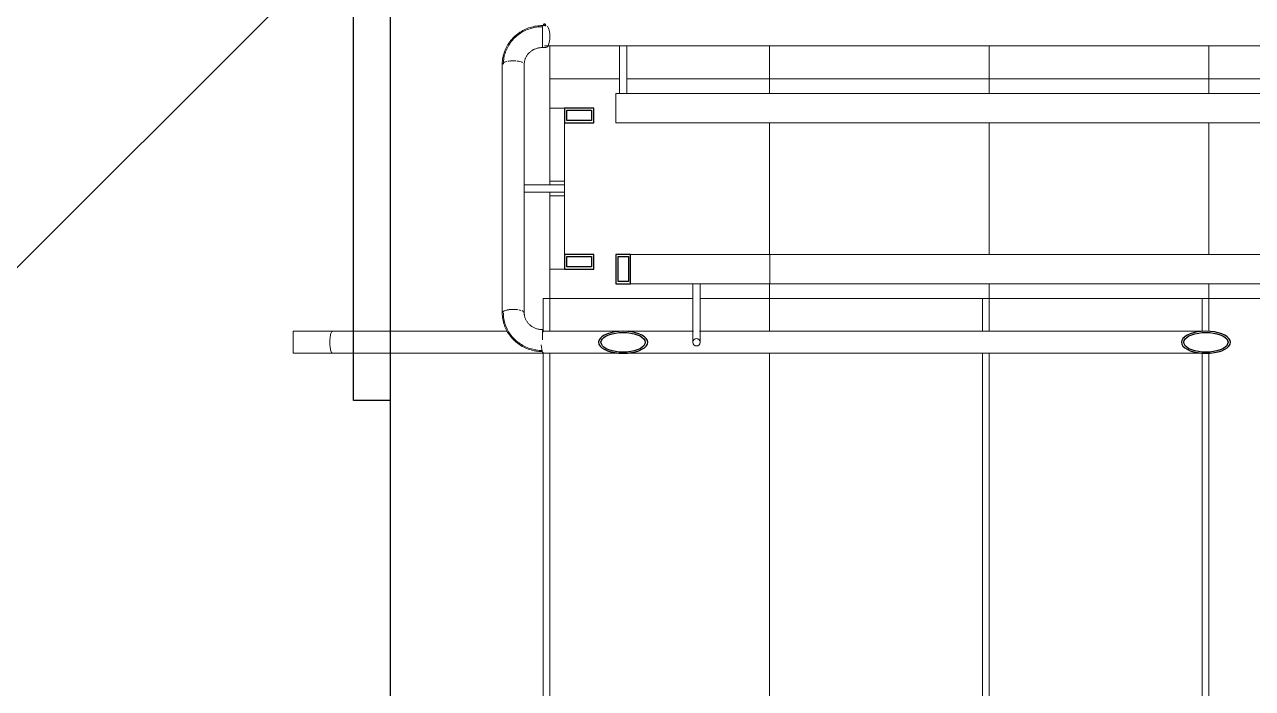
# Model space of a CAD drawing. Header units: millimetres. Extents: x -17017 to 628417, y -109036 to 199237.
# Drawn here: x 9413 to 11089, y -59298 to -58391 of the extents above; entities that cross this region are included whole.
import ezdxf

# ---------------------------------------------------------------- set-up
doc = ezdxf.new("R2010")
doc.units = ezdxf.units.MM
for name, color, linetype, lineweight in [('0-1', 7, 'Continuous', 5), ('0-2', 7, 'Continuous', 9), ('Контуры', 7, 'Continuous', 9), ('Линии подступенков', 7, 'Continuous', 9), ('Линии свеса', 7, 'Continuous', 9), ('Ограждение', 7, 'Continuous', 9), ('Ограждение-1', 7, 'Continuous', 25), ('Стены', 7, 'Continuous', 9), ('стяжа', 7, 'Continuous', 30)]:
    doc.layers.add(name, color=color, linetype=linetype, lineweight=lineweight)
doc.layers.get('0-2').off()

# ---------------------------------------------------------------- blocks, each defined once
blk = doc.blocks.new('О_Элемент ограждения_Обод_Труба_ГОСТ 8645-68 - О_Элемент ограждения_Обод_Труба_ГОСТ 8645-68-32499150-АИ2_02_План отделки стен 2-го этажа _Часть 2_')
at = {"layer": 'Ограждение-1'}
for p, q in [((0, 20), (-20, 20)), ((-20, 20), (-20, -20)), ((-17, 17), (-3, 17)), ((-17, -17), (-17, 17)), ((-3, 17), (-3, -17)), ((0, -20), (0, 20)), ((-20, -20), (0, -20)), ((-3, -17), (-17, -17))]:
    blk.add_line(p, q, dxfattribs=at)
blk = doc.blocks.new('О_Элемент ограждения_Маршевый с подрезкой_Труба_ГОСТ 8645-68 - О_Элемент ограждения_Маршевый с подрезкой_Труба_ГОСТ 8645-68-32499153-АИ2_02_План отделки стен 2-го этажа _Часть 2_')
at = {"layer": 'Ограждение'}
for p, q in [((-210, 20), (-1105.2, 20)), ((-210, -20), (-210, 20)), ((-210, 20), (-114.8, 20)), ((-105.2, 20), (-20, 20)), ((-210, -20), (-2570, -20)), ((-20, -20), (-210, -20))]:
    blk.add_line(p, q, dxfattribs=at)
blk = doc.blocks.new('О_Кронштейн_Форма Г_Круг_ГОСТ 2590-2006 - О_Кронштейн_Форма Г_Круг_ГОСТ 2590-2006-32499148-АИ2_02_План отделки стен 2-го этажа _Часть 2_')
at = {"layer": 'Ограждение'}
for p, q in [((20395.4, 47415), (20395.4, 47470)), ((20395.4, 47470), (20400.4, 47470)), ((20400.4, 47470), (20405.4, 47470)), ((20405.4, 47470), (20405.4, 47415))]:
    blk.add_line(p, q, dxfattribs=at)
at = {"layer": 'Ограждение', "flags": 128}
for points in [[(20395.4, 47390), (20395.4, 47390), (20395.4, 47390.1), (20395.4, 47390.2), (20395.4, 47390.3), (20395.4, 47390.5), (20395.4, 47390.7), (20395.4, 47391), (20395.4, 47391.3), (20395.4, 47391.6), (20395.4, 47392), (20395.4, 47392.4), (20395.4, 47392.8), (20395.4, 47393.3), (20395.4, 47393.8), (20395.4, 47394.4), (20395.4, 47394.9), (20395.4, 47395.6), (20395.4, 47396.2), (20395.4, 47396.9), (20395.4, 47397.6), (20395.4, 47398.3), (20395.4, 47399.1), (20395.4, 47399.9), (20395.4, 47400.7), (20395.4, 47401.5), (20395.4, 47402.3), (20395.4, 47403.2), (20395.4, 47404.1), (20395.4, 47405), (20395.4, 47405.9), (20395.4, 47406.9), (20395.4, 47407.8), (20395.4, 47408.8), (20395.4, 47409.8), (20395.4, 47410.8), (20395.4, 47411.7), (20395.4, 47412.7), (20395.4, 47413.7), (20395.4, 47414.7), (20395.4, 47415)], [(20405.4, 47415), (20405.4, 47414), (20405.4, 47413), (20405.4, 47412), (20405.4, 47411), (20405.4, 47410), (20405.4, 47409.1), (20405.4, 47408.1), (20405.4, 47407.1), (20405.4, 47406.2), (20405.4, 47405.3), (20405.4, 47404.4), (20405.4, 47403.5), (20405.4, 47402.6), (20405.4, 47401.7), (20405.4, 47400.9), (20405.4, 47400.1), (20405.4, 47399.3), (20405.4, 47398.5), (20405.4, 47397.8), (20405.4, 47397.1), (20405.4, 47396.4), (20405.4, 47395.7), (20405.4, 47395.1), (20405.4, 47394.5), (20405.4, 47394), (20405.4, 47393.4), (20405.4, 47393), (20405.4, 47392.5), (20405.4, 47392.1), (20405.4, 47391.7), (20405.4, 47391.4), (20405.4, 47391), (20405.4, 47390.8), (20405.4, 47390.6), (20405.4, 47390.4), (20405.4, 47390.2), (20405.4, 47390.1), (20405.4, 47390), (20405.4, 47390)]]:
    blk.add_lwpolyline(points, dxfattribs=at)
at = {"layer": 'Ограждение'}
for start, end in [(90, 270), (270, 90)]:
    blk.add_arc((20400.4, 47390), 5, start, end, dxfattribs=at)
blk = doc.blocks.new('О_Элемент поручня_Маршевый_Труба_ГОСТ 8732-78 - О_Элемент поручня_Маршевый_Труба_ГОСТ 8732-78-32499151-АИ2_02_План отделки стен 2-го этажа _Часть 2_')
at = {"layer": 'Ограждение'}
for p, q in [((-9.9, 30), (-118.2, 30)), ((-118.2, 0), (-9.9, 0))]:
    blk.add_line(p, q, dxfattribs=at)
at = {"layer": 'Ограждение', "flags": 128}
for points in [[(-9.9, 30), (-9.1, 29.6), (-8.3, 28.5), (-7.7, 26.7), (-7.1, 24.4), (-6.7, 21.5), (-6.4, 18.3)], [(-8.3, 1.5), (-9.1, 0.4), (-9.9, 0)]]:
    blk.add_lwpolyline(points, dxfattribs=at)
at = {"layer": 'Ограждение-1', "flags": 128}
for points in [[(-84.7, 15), (-85.2, 17.6), (-86.7, 20.1), (-89.2, 22.5), (-92.5, 24.6), (-96.7, 26.5), (-101.5, 28), (-106.8, 29.1), (-112.4, 29.8), (-118.2, 30), (-124.1, 29.8), (-129.7, 29.1), (-135, 28), (-139.8, 26.5), (-143.9, 24.6), (-147.3, 22.5), (-149.7, 20.1), (-151.3, 17.6), (-151.8, 15)], [(-148.4, 15), (-148, 17.3), (-146.6, 19.6), (-144.4, 21.8), (-141.4, 23.7), (-137.6, 25.3), (-133.3, 26.7), (-128.6, 27.7), (-123.5, 28.3), (-118.2, 28.5), (-113, 28.3), (-107.9, 27.7), (-103.1, 26.7), (-98.8, 25.3), (-95.1, 23.7), (-92.1, 21.8), (-89.9, 19.6), (-88.5, 17.3), (-88, 15)], [(-151.8, 15), (-151.3, 12.4), (-149.7, 9.9), (-147.3, 7.5), (-143.9, 5.4), (-139.8, 3.5), (-135, 2), (-129.7, 0.9), (-124.1, 0.2), (-118.2, 0), (-112.4, 0.2), (-106.8, 0.9), (-101.5, 2), (-96.7, 3.5), (-92.5, 5.4), (-89.2, 7.5), (-86.7, 9.9), (-85.2, 12.4), (-84.7, 15)], [(-88, 15), (-88.5, 12.7), (-89.9, 10.4), (-92.1, 8.3), (-95.1, 6.3), (-98.8, 4.7), (-103.1, 3.3), (-107.9, 2.3), (-113, 1.7), (-118.2, 1.5), (-123.5, 1.7), (-128.6, 2.3), (-133.3, 3.3), (-137.6, 4.7), (-141.4, 6.3), (-144.4, 8.3), (-146.6, 10.4), (-148, 12.7), (-148.4, 15)]]:
    blk.add_lwpolyline(points, dxfattribs=at)
blk = doc.blocks.new('О_Элемент поручня_Маршевый_Труба_ГОСТ 8732-78 - О_Элемент поручня_Маршевый_Труба_ГОСТ 8732-78-32499152-АИ2_02_План отделки стен 2-го этажа _Часть 2_')
at = {"layer": 'Ограждение'}
for p, q in [((-118.2, 30), (-913.9, 30)), ((-913.9, 0), (-222.5, 0)), ((-214.3, 0), (-118.2, 0))]:
    blk.add_line(p, q, dxfattribs=at)
at = {"layer": 'Ограждение-1', "flags": 128}
for points in [[(-880.4, 15), (-880.9, 17.6), (-882.4, 20.1), (-884.9, 22.5), (-888.2, 24.6), (-892.3, 26.5), (-897.1, 28), (-902.4, 29.1), (-908.1, 29.8), (-913.9, 30), (-919.7, 29.8), (-925.4, 29.1), (-930.7, 28), (-935.5, 26.5), (-939.6, 24.6), (-943, 22.5), (-945.4, 20.1), (-946.9, 17.6), (-947.4, 15)], [(-944.1, 15), (-943.6, 17.3), (-942.3, 19.6), (-940, 21.8), (-937, 23.7), (-933.3, 25.3), (-929, 26.7), (-924.2, 27.7), (-919.1, 28.3), (-913.9, 28.5), (-908.7, 28.3), (-903.6, 27.7), (-898.8, 26.7), (-894.5, 25.3), (-890.8, 23.7), (-887.8, 21.8), (-885.5, 19.6), (-884.2, 17.3), (-883.7, 15)], [(-947.4, 15), (-946.9, 12.4), (-945.4, 9.9), (-943, 7.5), (-939.6, 5.4), (-935.5, 3.5), (-930.7, 2), (-925.4, 0.9), (-919.7, 0.2), (-913.9, 0), (-908.1, 0.2), (-902.4, 0.9), (-897.1, 2), (-892.3, 3.5), (-888.2, 5.4), (-884.9, 7.5), (-882.4, 9.9), (-880.9, 12.4), (-880.4, 15)], [(-883.7, 15), (-884.2, 12.7), (-885.5, 10.4), (-887.8, 8.3), (-890.8, 6.3), (-894.5, 4.7), (-898.8, 3.3), (-903.6, 2.3), (-908.7, 1.7), (-913.9, 1.5), (-919.1, 1.7), (-924.2, 2.3), (-929, 3.3), (-933.3, 4.7), (-937, 6.3), (-940, 8.3), (-942.3, 10.4), (-943.6, 12.7), (-944.1, 15)]]:
    blk.add_lwpolyline(points, dxfattribs=at)
blk = doc.blocks.new('О_Элемент ограждения_Обод_Труба_ГОСТ 8645-68 - О_Элемент ограждения_Обод_Труба_ГОСТ 8645-68-V82-АИ2_02_План отделки стен 2-го этажа _Часть 2_')
at = {"layer": 'Ограждение'}
for p, q in [((-3720, -20), (-3720, 20)), ((-3720, 20), (0, 20)), ((0, -20), (-3720, -20))]:
    blk.add_line(p, q, dxfattribs=at)
blk = doc.blocks.new('О_Элемент поручня_Маршевый_Труба_ГОСТ 8732-78 - О_Элемент поручня_Маршевый_Труба_ГОСТ 8732-78-V84-АИ2_02_План отделки стен 2-го этажа _Часть 2_')
at = {"layer": 'Ограждение'}
blk.add_line((-3926, 0), (-9.9, 0), dxfattribs=at)
at = {"layer": 'Ограждение', "flags": 128}
for points in [[(-3928, 27.3), (-3927.2, 29), (-3926.4, 29.9), (-3925.5, 29.9), (-3924.7, 29), (-3923.9, 27.3)], [(-3924.8, 27.6), (-3925.6, 28.4), (-3926.3, 28.4), (-3927.1, 27.6)]]:
    blk.add_lwpolyline(points, dxfattribs=at)
blk = doc.blocks.new('О_Кронштейн_Форма Г_Круг_ГОСТ 2590-2006 - О_Кронштейн_Форма Г_Круг_ГОСТ 2590-2006-V83-АИ2_02_План отделки стен 2-го этажа _Часть 2_')
at = {"layer": 'Ограждение'}
for p, q in [((23895.4, 47730), (23895.4, 47785)), ((23905.4, 47785), (23905.4, 47730))]:
    blk.add_line(p, q, dxfattribs=at)
at = {"layer": 'Ограждение', "flags": 128}
for points in [[(23895.4, 47785), (23895.4, 47786), (23895.4, 47787), (23895.4, 47788), (23895.4, 47789), (23895.4, 47790), (23895.4, 47790.9), (23895.4, 47791.9), (23895.4, 47792.9), (23895.4, 47793.8), (23895.4, 47794.7)], [(23905.4, 47795), (23905.4, 47794.1), (23905.4, 47793.1), (23905.4, 47792.2), (23905.4, 47791.2), (23905.4, 47790.2), (23905.4, 47789.2), (23905.4, 47788.3), (23905.4, 47787.3), (23905.4, 47786.3), (23905.4, 47785.3), (23905.4, 47785)]]:
    blk.add_lwpolyline(points, dxfattribs=at)
blk = doc.blocks.new('О_Элемент поручня_выступ_Загиб слева_Труба_ГОСТ 8732-78 - О_Элемент поручня_выступ_Загиб слева_Труба_ГОСТ 8732-78-33046190-АИ2_02_План отделки стен 2-го этажа _Часть 2_')
at = {"layer": 'Ограждение'}
for p, q in [((-3.5, 30), (-291.2, 30)), ((50, 30), (-3.5, 30)), ((50, 30), (50, 15)), ((50, 15), (50, 0)), ((-242.1, 0), (-3.5, 0)), ((-3.5, 0), (50, 0))]:
    blk.add_line(p, q, dxfattribs=at)
blk.add_open_spline([(-3.5, 30), (-3.2, 30), (-2.6, 29.7), (-1.8, 28.1), (-1, 25.7), (-0.4, 22.6), (-0.1, 18.9), (0, 16.3), (0, 15)], degree=3, dxfattribs=at)
blk.add_open_spline([(0, 15), (0, 12.4), (-0.2, 8.5), (-1, 4.3), (-1.8, 1.9), (-2.6, 0.3), (-3.2, 0), (-3.5, 0)], degree=3, knots=[0, 0, 0, 0, 0.1666667, 0.25, 0.3333333, 0.4166667, 0.5, 0.5, 0.5, 0.5], dxfattribs=at)
blk = doc.blocks.new('О_Элемент ограждения_Обод_Труба_ГОСТ 8645-68 - О_Элемент ограждения_Обод_Труба_ГОСТ 8645-68-32499130-АИ2_02_План отделки стен 2-го этажа _Часть 2_')
at = {"layer": 'Ограждение-1'}
for p, q in [((-200, 20), (-220, 20)), ((-220, 20), (-220, -20)), ((-217, 17), (-203, 17)), ((-217, -17), (-217, 17)), ((-203, 17), (-203, -17)), ((-200, -20), (-200, 20)), ((0, 20), (-20, 20)), ((-20, 20), (-20, -20)), ((-17, 17), (-3, 17)), ((-17, -17), (-17, 17)), ((-3, 17), (-3, -17)), ((0, -20), (0, 20)), ((-220, -20), (-200, -20)), ((-203, -17), (-217, -17)), ((-20, -20), (0, -20)), ((-3, -17), (-17, -17))]:
    blk.add_line(p, q, dxfattribs=at)
blk = doc.blocks.new('О_Полоса_Трапеция прямоугольная_Прокат_ГОСТ 103-2006 - Крепежная пластина-V255-АИ2_02_План отделки стен 2-го этажа _Часть 2_')
at = {"layer": 'Ограждение'}
for p, q in [((20200.2, 47610), (20200.2, 47604.6)), ((20220.2, 47610), (20200.2, 47610)), ((20220.2, 47604.8), (20220.2, 47610)), ((20200.2, 47595.2), (20200.2, 47490)), ((20220.2, 47510), (20220.2, 47595.2)), ((20200.2, 47490), (20220.2, 47490))]:
    blk.add_line(p, q, dxfattribs=at)
blk = doc.blocks.new('О_Элемент поручня_Торцевой_Труба_ГОСТ 8732-78 - О_Элемент поручня_Торцевой_Труба_ГОСТ 8732-78-32499133-АИ2_02_План отделки стен 2-го этажа _Часть 2_')
at = {"layer": 'Ограждение'}
for p, q in [((-4.8, 0), (-344.3, 0)), ((-344.3, -30), (-4.8, -30))]:
    blk.add_line(p, q, dxfattribs=at)
for centre, start_param, end_param in [((-344.3, -15), 4.712389, 6.283185), ((-4.8, -15), 5.759587, 6.283185), ((-4.8, -15), 4.712389, 4.962091), ((-4.8, -15), 4.47507, 4.712387), ((-344.3, -15), 3.141593, 3.403392), ((-344.3, -15), 3.665191, 3.80416), ((-344.3, -15), 3.926991, 4.18879), ((-4.8, -15), 3.141593, 3.403392), ((-4.8, -15), 3.711416, 3.857665)]:
    blk.add_ellipse(centre, major_axis=(0, 15), ratio=0.317305, start_param=start_param, end_param=end_param, dxfattribs=at)
blk = doc.blocks.new('О_Элемент поручня_Загиб_Труба_ГОСТ 8732-78 - О_Элемент поручня_Загиб_Труба_ГОСТ 8732-78-32499134-АИ2_02_План отделки стен 2-го этажа _Часть 2_')
at = {"layer": 'Ограждение'}
for p, q in [((20190.2, 47822.7), (20190.2, 47792.7)), ((20190.2, 47822.2), (20190.2, 47822.7)), ((20190.2, 47792.7), (20190.2, 47793.2))]:
    blk.add_line(p, q, dxfattribs=at)
at = {"layer": 'Ограждение', "flags": 128}
for points in [[(20190.2, 47822.7), (20188, 47822.7), (20185.9, 47822.5), (20183.7, 47822.3), (20181.5, 47822), (20179.4, 47821.7), (20177.3, 47821.2), (20175.2, 47820.7), (20173.1, 47820.1), (20171.1, 47819.4), (20169, 47818.6), (20167, 47817.8), (20165.1, 47816.9), (20163.2, 47815.9), (20161.3, 47814.8), (20159.4, 47813.7), (20157.7, 47812.4), (20155.9, 47811.2), (20154.2, 47809.8), (20152.6, 47808.4), (20151, 47806.9), (20149.5, 47805.4), (20148.1, 47803.8), (20146.7, 47802.1), (20145.4, 47800.4), (20144.1, 47798.7), (20142.9, 47796.9), (20141.8, 47795), (20140.8, 47793.1), (20139.9, 47791.2), (20139, 47789.2), (20138.3, 47787.2), (20137.6, 47785.1), (20137, 47783.1), (20136.4, 47781), (20136, 47778.9), (20135.7, 47776.8), (20135.4, 47774.6), (20135.3, 47772.5), (20135.2, 47770.3), (20135.2, 47769.8)], [(20190.2, 47821.2), (20188.1, 47821.2), (20186, 47821), (20183.9, 47820.8), (20181.8, 47820.6), (20179.7, 47820.2), (20177.6, 47819.8), (20175.6, 47819.2), (20173.6, 47818.6), (20171.6, 47818), (20169.6, 47817.2), (20167.6, 47816.4), (20165.7, 47815.5), (20163.9, 47814.5), (20162, 47813.5), (20160.3, 47812.4), (20158.5, 47811.2), (20156.8, 47810), (20155.2, 47808.7), (20153.6, 47807.3), (20152.1, 47805.8), (20150.6, 47804.4), (20149.2, 47802.8), (20147.8, 47801.2), (20146.6, 47799.5), (20145.4, 47797.8), (20144.2, 47796.1), (20143.2, 47794.3), (20142.2, 47792.4), (20141.3, 47790.5), (20140.4, 47788.6), (20139.7, 47786.7), (20139, 47784.7), (20138.4, 47782.7), (20137.9, 47780.7), (20137.5, 47778.6), (20137.2, 47776.6), (20136.9, 47774.5), (20136.8, 47772.4), (20136.7, 47770.3), (20136.7, 47769.8)], [(20165.2, 47769.8), (20165.2, 47770.6), (20165.3, 47771.5), (20165.4, 47772.4), (20165.5, 47773.3), (20165.7, 47774.2), (20165.9, 47775), (20166.1, 47775.9), (20166.4, 47776.7), (20166.7, 47777.6), (20167, 47778.4), (20167.4, 47779.2), (20167.9, 47780.1), (20168.3, 47780.9), (20168.8, 47781.6), (20169.3, 47782.4), (20169.9, 47783.1), (20170.5, 47783.9), (20171.1, 47784.6), (20171.8, 47785.3), (20172.5, 47785.9), (20173.2, 47786.6), (20174, 47787.2), (20174.7, 47787.8), (20175.5, 47788.3), (20176.4, 47788.9), (20177.2, 47789.4), (20178.1, 47789.8), (20179, 47790.3), (20179.9, 47790.7), (20180.9, 47791), (20181.8, 47791.4), (20182.8, 47791.7), (20183.8, 47791.9), (20184.8, 47792.2), (20185.8, 47792.3), (20186.8, 47792.5), (20187.9, 47792.6), (20188.9, 47792.7), (20189.9, 47792.7), (20190.2, 47792.7)]]:
    blk.add_lwpolyline(points, dxfattribs=at)
at = {"layer": 'Ограждение'}
for start_param, end_param in [(2.98015, 3.141593), (2.184587, 2.818707), (1.570795, 2.069959), (1.334084, 1.570795), (0.623954, 1.238775), (0, 0.150534)]:
    blk.add_ellipse((20150.2, 47769.8), major_axis=(15, 0), ratio=0.317305, start_param=start_param, end_param=end_param, dxfattribs=at)
blk = doc.blocks.new('О_Элемент поручня_Загиб_Труба_ГОСТ 8732-78 - О_Элемент поручня_Загиб_Труба_ГОСТ 8732-78-V256-АИ2_02_План отделки стен 2-го этажа _Часть 2_')
at = {"layer": 'Ограждение'}
for p, q in [((20190.2, 47407.3), (20190.2, 47407.3)), ((20190.2, 47407), (20190.2, 47393.2))]:
    blk.add_line(p, q, dxfattribs=at)
at = {"layer": 'Ограждение', "flags": 128}
for points in [[(20135.2, 47430.2), (20135.2, 47428.1), (20135.4, 47425.9), (20135.6, 47423.8), (20135.9, 47421.7), (20136.3, 47419.6), (20136.8, 47417.5), (20137.4, 47415.4), (20138.1, 47413.4), (20138.8, 47411.3), (20139.6, 47409.4), (20140.6, 47407.4), (20141.6, 47405.5), (20142.6, 47403.6), (20143.8, 47401.8), (20145, 47400), (20146.3, 47398.3), (20147.7, 47396.7), (20149.1, 47395), (20150.6, 47393.5), (20152.2, 47392), (20153.8, 47390.6), (20155.4, 47389.2), (20157.2, 47387.9), (20159, 47386.7), (20160.8, 47385.5), (20162.6, 47384.4), (20164.6, 47383.4), (20166.5, 47382.5), (20168.5, 47381.6), (20170.5, 47380.8), (20172.6, 47380.1), (20174.6, 47379.5), (20176.7, 47378.9), (20178.8, 47378.4), (20181, 47378.1), (20183.1, 47377.7), (20185.3, 47377.5), (20187.4, 47377.4), (20189.6, 47377.3), (20190.2, 47377.3)], [(20136.7, 47430.2), (20136.7, 47428.2), (20136.9, 47426.1), (20137.1, 47424), (20137.4, 47421.9), (20137.8, 47419.9), (20138.3, 47417.9), (20138.8, 47415.8), (20139.5, 47413.9), (20140.2, 47411.9), (20141, 47410), (20141.9, 47408.1), (20142.9, 47406.2), (20143.9, 47404.4), (20145, 47402.6), (20146.2, 47400.9), (20147.5, 47399.3), (20148.8, 47397.6), (20150.2, 47396.1), (20151.7, 47394.6), (20153.2, 47393.1), (20154.7, 47391.7), (20156.4, 47390.4), (20158.1, 47389.1), (20159.8, 47387.9), (20161.6, 47386.8), (20163.4, 47385.7), (20165.2, 47384.7), (20167.1, 47383.8), (20169.1, 47383), (20171, 47382.2), (20173, 47381.5), (20175, 47380.9), (20177.1, 47380.4), (20179.1, 47379.9), (20181.2, 47379.5), (20183.3, 47379.2), (20185.4, 47379), (20187.5, 47378.9), (20189.6, 47378.8), (20190.2, 47378.8)], [(20190.2, 47407.3), (20189.2, 47407.3), (20188.1, 47407.4), (20187.1, 47407.5), (20186.1, 47407.6), (20185.1, 47407.8), (20184.1, 47408), (20183.1, 47408.3), (20182.1, 47408.5), (20181.1, 47408.9), (20180.2, 47409.2), (20179.3, 47409.6), (20178.4, 47410), (20177.5, 47410.5), (20176.6, 47411), (20175.8, 47411.5), (20175, 47412.1), (20174.2, 47412.6), (20173.4, 47413.3), (20172.7, 47413.9), (20172, 47414.5), (20171.3, 47415.2), (20170.7, 47415.9), (20170.1, 47416.7), (20169.5, 47417.4), (20169, 47418.2), (20168.4, 47418.9), (20168, 47419.7), (20167.5, 47420.5), (20167.1, 47421.4), (20166.8, 47422.2), (20166.5, 47423), (20166.2, 47423.9), (20165.9, 47424.7), (20165.7, 47425.6), (20165.5, 47426.5), (20165.4, 47427.4), (20165.3, 47428.2), (20165.2, 47429.1), (20165.2, 47430), (20165.2, 47430.2)]]:
    blk.add_lwpolyline(points, dxfattribs=at)
at = {"layer": 'Ограждение'}
for start_param, end_param in [(1.570796, 3.141593), (1.346397, 1.570796), (1.121997, 1.307994), (0.897598, 1.043857), (0.224399, 0.448799)]:
    blk.add_ellipse((20150.2, 47430.2), major_axis=(15, 0), ratio=0.317305, start_param=start_param, end_param=end_param, dxfattribs=at)
blk = doc.blocks.new('О_Элемент поручня_Площадочный_Одноуровневый_ГОСТ 8732-78 - О_Элемент поручня_Площадочный_Одноуровневый_ГОСТ 8732-78 2-32499137-АИ2_02_План отделки стен 2-го этажа _Часть 2_')
at = {"layer": 'Ограждение'}
for p, q in [((9.9, -10), (4.9, -10)), ((6.1, -10.4), (4.9, -10)), ((9.9, -10.5), (9.9, -25)), ((9.9, -25), (9.9, -39.5)), ((4.9, -40), (9.9, -40)), ((5.5, -39.9), (6.7, -39))]:
    blk.add_line(p, q, dxfattribs=at)
at = {"layer": 'Ограждение', "flags": 128}
for points in [[(4.9, -10), (3.8, -10.4), (2.8, -11.5), (1.9, -13.3), (1.1, -15.6), (0.5, -18.5), (0.1, -21.7), (0, -25)], [(0, -25), (0.1, -28.6), (0.6, -32), (1.2, -34.9), (2.1, -37.3), (3.2, -39)]]:
    blk.add_lwpolyline(points, dxfattribs=at)
blk = doc.blocks.new('О_Полоса_Трапеция прямоугольная_Прокат_ГОСТ 103-2006 - Крепежная пластина-V257-АИ2_02_План отделки стен 2-го этажа _Часть 2_')
at = {"layer": 'Ограждение'}
for p, q in [((20200.2, 47710), (20200.2, 47604.6)), ((20220.2, 47710), (20200.2, 47710)), ((20220.2, 47604.8), (20220.2, 47690)), ((20200.2, 47595.2), (20200.2, 47590)), ((20220.2, 47590), (20220.2, 47595.2)), ((20200.2, 47590), (20220.2, 47590))]:
    blk.add_line(p, q, dxfattribs=at)
blk = doc.blocks.new('О_Кронштейн_Форма Г_Круг_ГОСТ 2590-2006 - О_Кронштейн_Форма Г_Круг_ГОСТ 2590-2006-32499129-АИ2_02_План отделки стен 2-го этажа _Часть 2_')
at = {"layer": 'Ограждение'}
for p, q in [((20220.2, 47605), (20175.2, 47605)), ((20175.2, 47595), (20220.2, 47595)), ((20220.2, 47605), (20220.2, 47600)), ((20220.2, 47600), (20220.2, 47595))]:
    blk.add_line(p, q, dxfattribs=at)
at = {"layer": 'Ограждение', "flags": 128}
for points in [[(20165.2, 47605), (20166.1, 47605), (20167.1, 47605), (20168, 47605), (20169, 47605), (20170, 47605), (20170.9, 47605), (20171.9, 47605), (20172.9, 47605), (20173.9, 47605), (20174.9, 47605), (20175.2, 47605)], [(20175.2, 47595), (20174.2, 47595), (20173.2, 47595), (20172.2, 47595), (20171.2, 47595), (20170.2, 47595), (20169.2, 47595), (20168.3, 47595), (20167.3, 47595), (20166.4, 47595), (20165.5, 47595)]]:
    blk.add_lwpolyline(points, dxfattribs=at)
blk = doc.blocks.new('0125-Р-ОО-Ш2-АР-о_23_10_2024_rvt-1-АИ2_02_План отделки стен 2-го этажа _Часть 2_')
at = {"layer": 'Контуры'}
for p, q in [((20200, 47750), (20200, 47795)), ((20200, 47750), (20200, 47604.6)), ((20295.6, 47750), (20200, 47750)), ((20500, 47750), (20305, 47750)), ((20800, 47750), (20500, 47750)), ((21100, 47750), (20800, 47750)), ((21400, 47750), (21100, 47750)), ((20200, 47595.2), (20200, 47450)), ((20200, 47450), (20200, 47405)), ((20200, 47450), (20395.7, 47450)), ((20405.2, 47450), (20500, 47450)), ((20500, 47450), (20791, 47450)), ((20800, 47450), (21091, 47450)), ((21100, 47450), (21395.7, 47450)), ((20200, 47375), (20200, 46025))]:
    blk.add_line(p, q, dxfattribs=at)
at = {"layer": 'Линии подступенков'}
for p, q in [((20500, 47750), (20500, 47795)), ((20800, 47750), (20800, 47795.1)), ((21100, 47750), (21100, 47795.1)), ((20200, 47750), (20200, 47604.6)), ((20500, 47750), (20500, 47730)), ((20800, 47750), (20800, 47730)), ((21100, 47750), (21100, 47730)), ((20500, 47690), (20500, 47510)), ((20800, 47690), (20800, 47510)), ((21100, 47690), (21100, 47510)), ((20200, 47595.2), (20200, 47450)), ((20500, 47470), (20500, 47450)), ((20800, 47470), (20800, 47450)), ((21100, 47470), (21100, 47450)), ((20200, 47450), (20200, 47405)), ((20500, 47450), (20500, 47404.9)), ((20800, 47450), (20800, 47404.7)), ((21100, 47450), (21100, 47404.8)), ((20800, 47375.3), (20800, 46025)), ((21100, 47375.2), (21100, 46025)), ((20200, 47375), (20200, 46025)), ((20500, 47375.1), (20500, 46025))]:
    blk.add_line(p, q, dxfattribs=at)
at = {"layer": 'Линии свеса'}
for p, q in [((20500, 47750), (20500, 47795)), ((20800, 47750), (20800, 47795.1)), ((21100, 47750), (21100, 47795.1)), ((20500, 47750), (20500, 47730)), ((20800, 47750), (20800, 47730)), ((21100, 47750), (21100, 47730)), ((20500, 47690), (20500, 47510)), ((20800, 47690), (20800, 47510)), ((21100, 47690), (21100, 47510)), ((20500, 47470), (20500, 47450)), ((20800, 47470), (20800, 47450)), ((21100, 47470), (21100, 47450)), ((20500, 47450), (20500, 47404.9)), ((20800, 47450), (20800, 47404.7)), ((21100, 47450), (21100, 47404.8)), ((20800, 47375.3), (20800, 46025)), ((21100, 47375.2), (21100, 46025)), ((20500, 47375.1), (20500, 46025))]:
    blk.add_line(p, q, dxfattribs=at)
at = {"layer": '0-2'}
for name, p in [('О_Элемент поручня_Загиб_Труба_ГОСТ 8732-78 - О_Элемент поручня_Загиб_Труба_ГОСТ 8732-78-32499134-АИ2_02_План отделки стен 2-го этажа _Часть 2_', (0, 0)), ('О_Элемент поручня_Маршевый_Труба_ГОСТ 8732-78 - О_Элемент поручня_Маршевый_Труба_ГОСТ 8732-78-V84-АИ2_02_План отделки стен 2-го этажа _Часть 2_', (24118.8, 47795)), ('О_Кронштейн_Форма Г_Круг_ГОСТ 2590-2006 - О_Кронштейн_Форма Г_Круг_ГОСТ 2590-2006-V83-АИ2_02_План отделки стен 2-го этажа _Часть 2_', (-3600, 0)), ('О_Элемент ограждения_Обод_Труба_ГОСТ 8645-68 - О_Элемент ограждения_Обод_Труба_ГОСТ 8645-68-V82-АИ2_02_План отделки стен 2-го этажа _Часть 2_', (24010.4, 47710)), ('О_Полоса_Трапеция прямоугольная_Прокат_ГОСТ 103-2006 - Крепежная пластина-V257-АИ2_02_План отделки стен 2-го этажа _Часть 2_', (0, 0)), ('О_Полоса_Трапеция прямоугольная_Прокат_ГОСТ 103-2006 - Крепежная пластина-V255-АИ2_02_План отделки стен 2-го этажа _Часть 2_', (0, 0)), ('О_Кронштейн_Форма Г_Круг_ГОСТ 2590-2006 - О_Кронштейн_Форма Г_Круг_ГОСТ 2590-2006-32499129-АИ2_02_План отделки стен 2-го этажа _Часть 2_', (0, 0)), ('О_Кронштейн_Форма Г_Круг_ГОСТ 2590-2006 - О_Кронштейн_Форма Г_Круг_ГОСТ 2590-2006-32499148-АИ2_02_План отделки стен 2-го этажа _Часть 2_', (0, 0)), ('О_Элемент поручня_Загиб_Труба_ГОСТ 8732-78 - О_Элемент поручня_Загиб_Труба_ГОСТ 8732-78-V256-АИ2_02_План отделки стен 2-го этажа _Часть 2_', (0, 0))]:
    blk.add_blockref(name, p, dxfattribs=at)
for name, p, rotation in [('О_Элемент поручня_Площадочный_Одноуровневый_ГОСТ 8732-78 - О_Элемент поручня_Площадочный_Одноуровневый_ГОСТ 8732-78 2-32499137-АИ2_02_План отделки стен 2-го этажа _Часть 2_', (20200.1, 47782.7), 180), ('О_Элемент поручня_Торцевой_Труба_ГОСТ 8732-78 - О_Элемент поручня_Торцевой_Труба_ГОСТ 8732-78-32499133-АИ2_02_План отделки стен 2-го этажа _Часть 2_', (20135.2, 47774.5), 90.00000000000011), ('О_Элемент ограждения_Обод_Труба_ГОСТ 8645-68 - О_Элемент ограждения_Обод_Труба_ГОСТ 8645-68-32499130-АИ2_02_План отделки стен 2-го этажа _Часть 2_', (20240.2, 47710), 89.99999999999973), ('О_Элемент ограждения_Обод_Труба_ГОСТ 8645-68 - О_Элемент ограждения_Обод_Труба_ГОСТ 8645-68-32499150-АИ2_02_План отделки стен 2-го этажа _Часть 2_', (20290.4, 47490), 180), ('О_Элемент ограждения_Маршевый с подрезкой_Труба_ГОСТ 8645-68 - О_Элемент ограждения_Маршевый с подрезкой_Труба_ГОСТ 8645-68-32499153-АИ2_02_План отделки стен 2-го этажа _Часть 2_', (20290.4, 47490), 180), ('О_Элемент поручня_выступ_Загиб слева_Труба_ГОСТ 8732-78 - О_Элемент поручня_выступ_Загиб слева_Труба_ГОСТ 8732-78-33046190-АИ2_02_План отделки стен 2-го этажа _Часть 2_', (19899.8, 47405.1), 180), ('О_Элемент поручня_Маршевый_Труба_ГОСТ 8732-78 - О_Элемент поручня_Маршевый_Труба_ГОСТ 8732-78-32499151-АИ2_02_План отделки стен 2-го этажа _Часть 2_', (20182, 47405), 180), ('О_Элемент поручня_Маршевый_Труба_ГОСТ 8732-78 - О_Элемент поручня_Маршевый_Труба_ГОСТ 8732-78-32499152-АИ2_02_План отделки стен 2-го этажа _Часть 2_', (20182, 47405), 180)]:
    blk.add_blockref(name, p, dxfattribs=dict(at, rotation=rotation))
blk = doc.blocks.new('2ч2эт')
at = {"layer": 'Стены'}
for p, q in [((10120.9, -58810.7), (10120.9, -58765.3)), ((10120.9, -58765.3), (10129.9, -58765.3)), ((10129.9, -58765.3), (10129.9, -58810.3)), ((10720.9, -58810.5), (10720.9, -58765.3)), ((10720.9, -58765.3), (10729.9, -58765.3)), ((10729.9, -58765.3), (10729.9, -58810.5)), ((11020.9, -58810.4), (11020.9, -58765.3)), ((11020.9, -58765.3), (11029.9, -58765.3)), ((11029.9, -58765.3), (11029.9, -58810.4)), ((10120.9, -60190.3), (10120.9, -58839.8)), ((10129.9, -58840.2), (10129.9, -60190.3)), ((10720.9, -60190.3), (10720.9, -58840)), ((10729.9, -58840), (10729.9, -60190.3)), ((11020.9, -60190.3), (11020.9, -58840.1)), ((11029.9, -58840.1), (11029.9, -60190.3))]:
    blk.add_line(p, q, dxfattribs=at)
at = {"layer": 'стяжа'}
blk.add_lwpolyline([(6812, -57175.3), (6812, -56925.3), (9912, -56925.3), (9912, -60325.3), (8692, -60325.3)], dxfattribs=at)
blk.add_lwpolyline([(9912, -58904.6), (9862, -58904.6), (9862, -58299.1), (9912, -58299.1)], close=True, dxfattribs=at)
at = {"layer": '0-1'}
blk.add_blockref('0125-Р-ОО-Ш2-АР-о_23_10_2024_rvt-1-АИ2_02_План отделки стен 2-го этажа _Часть 2_', (-10070.1, -106215.3), dxfattribs=at)

msp = doc.modelspace()

# ---------------------------------------------------------------- hatches: boundary and pattern name
at = {"layer": 'стяжа'}
h = msp.add_hatch(dxfattribs=at)
h.set_pattern_fill('ANSI31', color=5, scale=250)
h.set_pattern_definition([(45, (4472.5, -59163.1), (-561.266, 561.266), [])])
h.paths.add_polyline_path([(13742, -89400.5), (12812, -89400.5), (6162, -89400.5), (6162, -89950.4), (12812, -89960.5), (12812, -94460.5), (13012, -94460.5), (13012, -94955.3), (15112, -94955.3), (15112, -94443.1), (15322, -94443.1), (15322, -94230.5), (15762, -94230.5), (15762, -90460.5), (15322, -90460.5), (15322, -89960.5), (13742, -89960.5)])
h.paths.add_polyline_path([(15592, -66215.3), (15192, -66215.3), (15192, -65695.3), (15592, -65695.3), (15592, -63285.3), (15464.5, -63285.3), (15464.5, -62800.4), (15592, -62800.4), (15592, -60875.3), (15362, -60875.3), (15362, -60625.3), (12222, -60625.3), (12222, -61275.3), (9132, -61275.3), (9132, -60575.3), (8692, -60575.3), (8692, -60325.3), (9912, -60325.3), (9912, -58904.6), (9862, -58904.6), (9862, -58299.1), (9912, -58299.1), (9912, -56925.3), (6812, -56925.3), (6812, -57175.3), (6312, -57175.3), (6062, -57175.3), (6062, -56925.3), (2562, -56925.3), (2562, -57345.3), (2042, -57345.3), (2042, -56925.3), (-2138, -56925.3), (-2138, -58005.3), (-2388, -58005.3), (-2388, -57961), (-2788, -57961), (-2788, -56925.3), (-9668, -56925.3), (-9668, -57165.3), (-9778, -57165.3), (-9778, -57376.1), (-9888, -57376.1), (-9888, -60155.3), (-9638, -60155.3), (-9638, -60655.3), (-9888, -60655.3), (-9888, -62707.2), (-9738, -62707.2), (-9738, -63240.1), (-9888, -63240.1), (-9888, -65675.3), (-9598, -65675.3), (-9598, -65925.3), (-2888, -65925.3), (-2888, -63325.3), (-2388, -63325.3), (-2388, -61148.8), (-2758, -61148.8), (-2758, -59948.8), (-2388, -59948.8), (-2388, -59705.3), (-2138, -59705.3), (-2138, -72625.3), (-2388, -72625.3), (-2388, -72225.3), (-2788, -72225.3), (-2788, -70635.3), (-2388, -70635.3), (-2388, -69135.3), (-2788, -69135.3), (-2928.7, -69135.3), (-2928.7, -66175.1), (-9833, -66175.1), (-9833, -66315.1), (-9973, -66315.1), (-9973, -68675.1), (-9723, -68675.1), (-9723, -69175.1), (-9833, -69175.1), (-9833, -69315.1), (-9973, -69315.1), (-9973, -71540.3), (-9833, -71540.3), (-9833, -71675.1), (-9723, -71675.1), (-9723, -72175.1), (-9973, -72175.1), (-9973, -77655.1), (-9723, -77655.1), (-9723, -78155.1), (-9738, -78155.1), (-9738, -78390.1), (-9973, -78390.1), (-9973, -80457.8), (-9755.8, -80457.8), (-9755.8, -80675.1), (-9723, -80675.1), (-9723, -81175.1), (-9787.7, -81175.1), (-9787.7, -81360.3), (-9973, -81360.3), (-9973, -86532.6), (-9750.6, -86532.6), (-9750.6, -86755.1), (-9723, -86755.1), (-9723, -87255.1), (-9838.3, -87255.1), (-9838.3, -87389.8), (-9973, -87389.8), (-9973, -89355.1), (-9686, -89355.1), (-9686, -89495.1), (-9973, -89495.1), (-9973, -89703.9), (-9853.5, -89703.9), (-9853.5, -89945.4), (-9723, -89945.4), (-9723, -90445.4), (-9973, -90445.4), (-9973, -94375.1), (-9723, -94375.1), (-9723, -94625.1), (-7673, -94625.1), (-7673, -94145.1), (-3003, -94145.1), (-3003, -92615.1), (-2388, -92615.1), (-2388, -91955.4), (-2138, -91955.4), (-2138, -94925.3), (2042, -94925.3), (2042, -94365.3), (2562, -94365.3), (2562, -94625.3), (5572, -94625.3), (5572, -94285.3), (6162, -94285.3), (6162, -92315.3), (6162, -91180.3), (6162, -89960.6), (6154.9, -89960.6), (2562, -89950.4), (2562, -90475.4), (2042, -90475.4), (2042, -89950.4), (2042, -89945.4), (2201, -89945.4), (2201, -87175.4), (2042, -87175.4), (2042, -85985.4), (1200.5, -85985.4), (1200.5, -77695.3), (2042, -77695.3), (2178.2, -77695.3), (2178.2, -72220.3), (2042, -72220.3), (2042, -71695.3), (2042, -71690.3), (2562, -71690.3), (2562, -71882.4), (5852, -71882.4), (5852, -71690.3), (5852, -71421.7), (6562, -71421.7), (6562, -71285.3), (7012, -71285.3), (7012, -71695.3), (15592, -71695.3)])
h.paths.add_polyline_path([(7012, -69615.3), (6562, -69615.3), (6562, -69446.8), (6102, -69446.8), (6102, -63155.3), (6562, -63155.3), (6562, -58775.3), (6812, -58775.3), (6812, -60325.3), (7112, -60325.3), (7112, -60575.3), (7112, -60825.3), (7112, -62175.3), (6812, -62175.3), (6812, -63055.3), (7012, -63055.3)], flags=16)
h.paths.add_polyline_path([(2562, -66200.3), (2042, -66200.3), (2042, -65675.3), (2042, -65670.3), (2562, -65670.3)], flags=16)
h.paths.add_polyline_path([(-2138, -74325.3), (-2138, -84740.1), (-2388, -84740.1), (-2388, -84500.1), (-2798, -84500.1), (-2798, -84000.1), (-2388, -84000.1), (-2388, -82235.1), (-2968, -82235.1), (-2968, -80395.1), (-2388, -80395.1), (-2388, -78605.3), (-2918, -78605.3), (-2918, -74465.3), (-2388, -74465.3), (-2388, -74325.3)], flags=16)
h.paths.add_polyline_path([(2562, -60695.3), (2042, -60695.3), (2042, -60170.3), (2562, -60170.3)], flags=16)
h.paths.add_polyline_path([(-2138, -86440.1), (-2138, -86640.1), (-2138, -90775.4), (-2388, -90775.4), (-2388, -90475.4), (-2658, -90475.4), (-2758, -90475.4), (-2758, -89495.1), (-8616, -89495.1), (-8616, -89355.1), (-3003, -89355.1), (-3003, -87055.1), (-2703, -87055.1), (-2703, -86640.1), (-2388, -86640.1), (-2388, -86440.1)], flags=16)
h.paths.add_polyline_path([(-2138, -89950.4), (-2658, -89950.4), (-2658, -89945.4), (-2138, -89945.4)], flags=0)

# ---------------------------------------------------------------- block references
msp.add_blockref('2ч2эт', (0, 0), dxfattribs=at)

doc.saveas('drawing.dxf')
